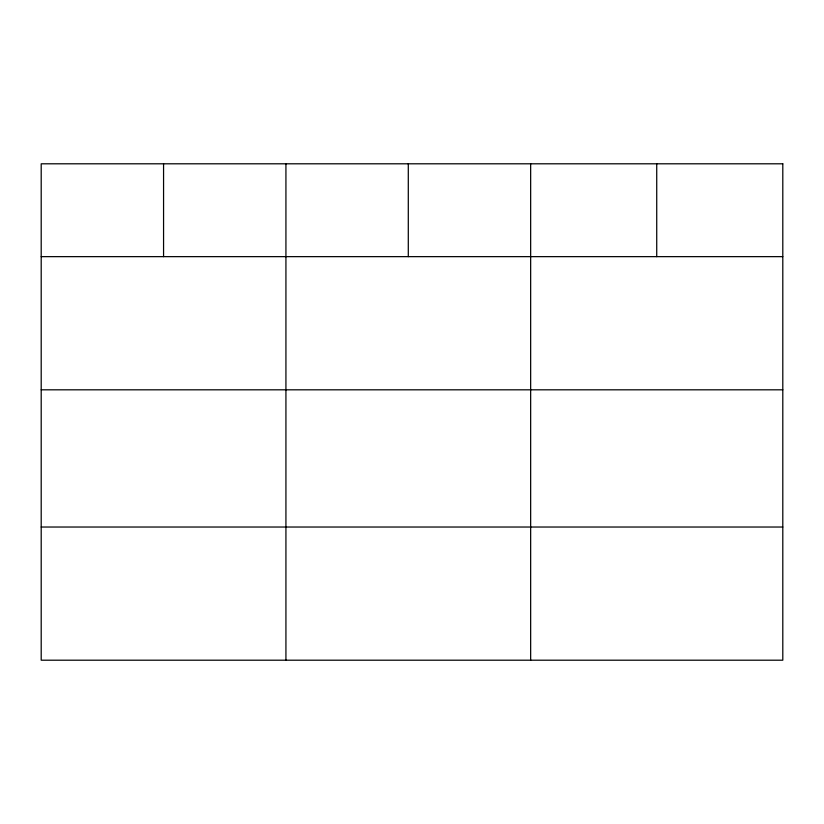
<?xml version="1.0" encoding="UTF-8"?>
<svg xmlns="http://www.w3.org/2000/svg" width="824" height="824" viewBox="0 0 824 824"><rect width="100%" height="100%" fill="white"/><g stroke="black" fill="none" stroke-linecap="round" stroke-linejoin="round"><path stroke-width="1.24" d="M41.2 256.645L782.8 256.645M41.2 389.814L782.8 389.814M41.2 527.03L782.8 527.03M656.728 163.801L656.728 256.645M530.656 163.801L530.656 660.199M408.292 163.801L408.292 256.645M285.928 163.801L285.928 660.199M163.564 163.801L163.564 256.645M782.8 163.801L41.2 163.801L41.2 660.199L782.8 660.199L782.8 163.801"/></g></svg>
